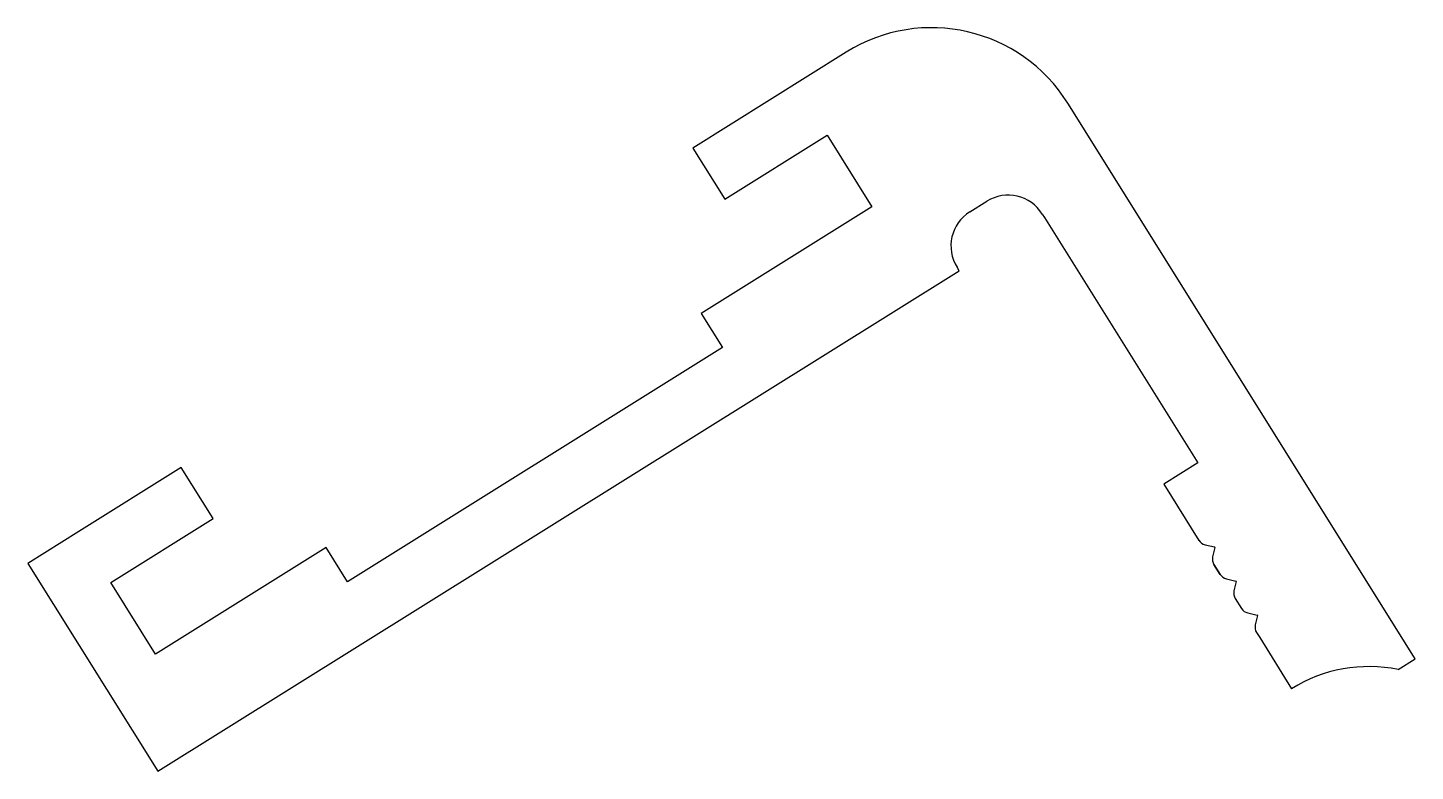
# Model space of a CAD drawing. Extents: x -17.1 to 17.4, y 6.5 to 25.
import ezdxf

# ---------------------------------------------------------------- set-up
doc = ezdxf.new("R2010")
doc.units = 0
doc.layers.add('1', color=7, linetype='CONTINUOUS')

msp = doc.modelspace()

# ---------------------------------------------------------------- linework, layer by layer
at = {"layer": '1', "linetype": 'CONTINUOUS'}
for p, q in [((3.258, 24.428), (-0.558, 22.043)), ((17.408, 9.332), (8.77, 23.155)), ((0.237, 20.771), (2.781, 22.361)), ((2.781, 22.361), (3.894, 20.58)), ((-0.558, 22.043), (0.237, 20.771)), ((6.332, 20.453), (6.756, 20.718)), ((3.894, 20.58), (-0.346, 17.93)), ((8.134, 20.399), (8.187, 20.315)), ((8.187, 20.315), (12.002, 14.209)), ((-13.862, 6.537), (6.067, 18.99)), ((6.067, 18.99), (6.014, 19.075)), ((-0.346, 17.93), (0.184, 17.082)), ((0.184, 17.082), (-9.145, 11.253)), ((12.002, 14.209), (11.154, 13.679)), ((-13.279, 14.094), (-15.823, 12.505)), ((-12.484, 12.822), (-13.279, 14.094)), ((11.154, 13.679), (12.027, 12.282)), ((-15.028, 11.233), (-12.484, 12.822)), ((-15.823, 12.505), (-17.095, 11.71)), ((-9.675, 12.101), (-13.915, 9.452)), ((-9.145, 11.253), (-9.675, 12.101)), ((12.183, 12.171), (12.418, 12.117)), ((12.424, 12.107), (12.37, 11.872)), ((-17.095, 11.71), (-13.862, 6.537)), ((12.401, 11.683), (12.557, 11.434)), ((12.557, 11.434), (12.401, 11.683)), ((12.401, 11.683), (12.557, 11.434)), ((12.557, 11.434), (12.401, 11.683)), ((12.401, 11.683), (12.557, 11.434)), ((-13.915, 9.452), (-15.028, 11.233)), ((12.712, 11.323), (12.948, 11.269)), ((12.954, 11.259), (12.9, 11.024)), ((12.931, 10.835), (13.087, 10.586)), ((13.242, 10.475), (13.478, 10.421)), ((13.484, 10.411), (13.43, 10.176)), ((13.461, 9.987), (13.539, 9.863)), ((13.539, 9.863), (14.334, 8.59)), ((16.984, 9.067), (17.408, 9.332))]:
    msp.add_line(p, q, dxfattribs=at)
at = {"layer": '1', "color": 6, "linetype": 'CONTINUOUS'}
msp.add_line((12.027, 12.282), (12.027, 12.282), dxfattribs=at)
at = {"layer": '1', "linetype": 'CONTINUOUS'}
for centre, radius, start, end in [((5.378, 21.036), 4, 32, 122), ((7.286, 19.87), 1, 32, 122), ((6.862, 19.605), 1, 122, 212), ((12.239, 12.415), 0.25, 212, 257), ((12.417, 12.109), 0.008, 347, 77), ((12.613, 11.815), 0.25, 167, 212), ((12.769, 11.567), 0.25, 212, 257), ((12.946, 11.261), 0.008, 347, 77), ((13.143, 10.967), 0.25, 167, 212), ((13.299, 10.719), 0.25, 212, 257), ((13.476, 10.413), 0.008, 347, 77), ((13.673, 10.119), 0.25, 167, 212), ((16.256, 5.511), 3.63, 78.4288, 121.9684)]:
    msp.add_arc(centre, radius, start, end, dxfattribs=at)

doc.saveas('drawing.dxf')
